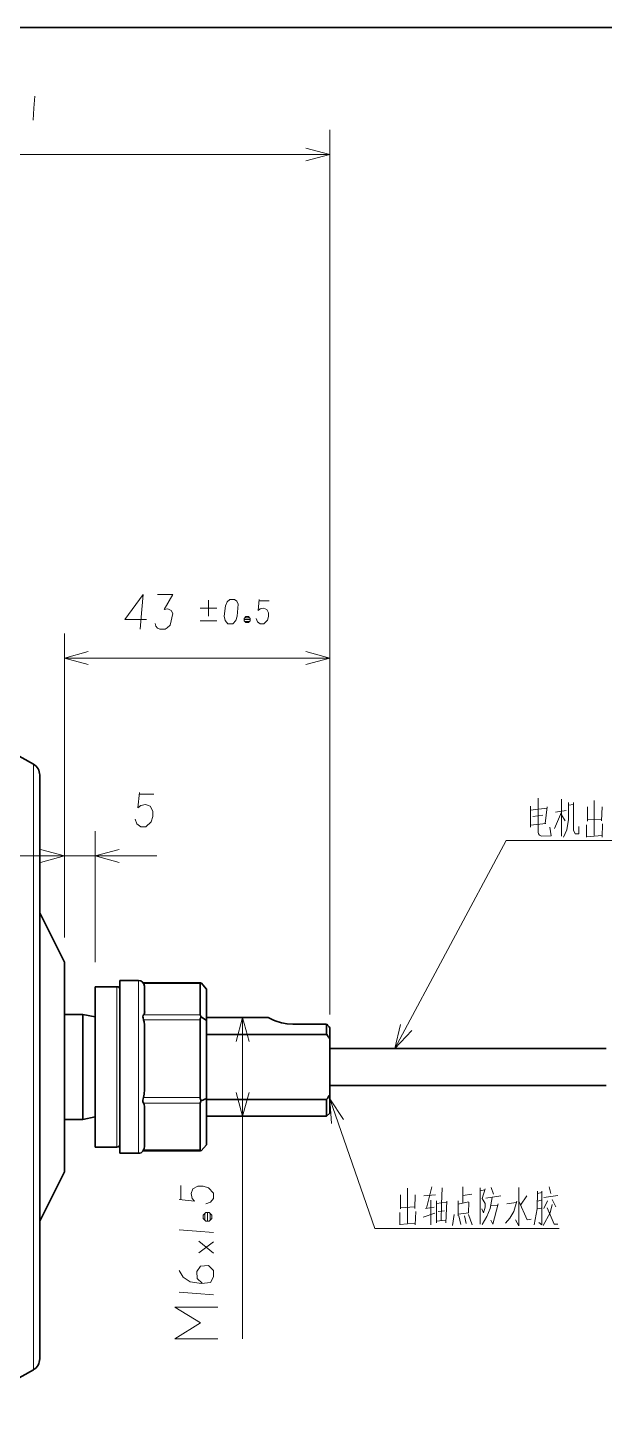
# Model space of a CAD drawing. Extents: x 2 to 295, y 3 to 209.
# Drawn here: x 172.9 to 219.7, y 88.3 to 200.3 of the extents above; entities that cross this region are included whole.
import ezdxf

# ---------------------------------------------------------------- set-up
doc = ezdxf.new("R2010")
doc.units = 0

msp = doc.modelspace()

# ---------------------------------------------------------------- linework, layer by layer
at = {"color": 7, "lineweight": 35}
for p, q in [((292.1, 200.3), (6.13, 200.3)), ((173.91, 116.07), (173.91, 139.73)), ((219.82, 117.57), (197.41, 117.57)), ((173.91, 92.41), (173.91, 116.07)), ((219.82, 114.57), (197.41, 114.57))]:
    msp.add_line(p, q, dxfattribs=at)
at = {"color": 7, "lineweight": 13}
for p, q in [((197.41, 120.32), (197.41, 192.02)), ((138.31, 190.02), (197.41, 190.02)), ((175.91, 126.57), (175.91, 151.21)), ((197.41, 120.32), (197.41, 151.21)), ((175.91, 149.21), (197.41, 149.21)), ((173.4, 140.6), (173.4, 116.07)), ((190.35, 94.03), (190.35, 120.07)), ((173.4, 116.07), (173.4, 91.53))]:
    msp.add_line(p, q, dxfattribs=at)
at = {"color": 7, "lineweight": 35, "ltscale": 0.165464}
for p, q in [((173.4, 140.6), (167.61, 143.82)), ((173.4, 91.53), (167.61, 88.32))]:
    msp.add_line(p, q, dxfattribs=at)
at = {"color": 7, "lineweight": 13, "ltscale": 0.21497}
msp.add_line((175.91, 126.57), (175.91, 135.17), dxfattribs=at)
at = {"color": 7, "lineweight": 13, "ltscale": 0.26497}
msp.add_line((178.41, 124.57), (178.41, 135.17), dxfattribs=at)
at = {"color": 7, "lineweight": 13, "ltscale": 0.3125}
msp.add_line((170.91, 133.17), (183.41, 133.17), dxfattribs=at)
at = {"color": 7, "lineweight": 35, "ltscale": 0.111803}
for p, q in [((175.91, 124.57), (173.91, 128.57)), ((175.91, 107.57), (173.91, 103.57))]:
    msp.add_line(p, q, dxfattribs=at)
at = {"color": 7, "lineweight": 35, "ltscale": 0.2125}
for p, q in [((175.91, 124.57), (175.91, 116.07)), ((175.91, 116.07), (175.91, 107.57))]:
    msp.add_line(p, q, dxfattribs=at)
at = {"color": 7, "lineweight": 35, "ltscale": 0.1625}
for p, q in [((178.41, 122.57), (178.41, 116.07)), ((178.41, 116.07), (178.41, 109.57))]:
    msp.add_line(p, q, dxfattribs=at)
at = {"color": 7, "lineweight": 35, "ltscale": 0.04375}
for p, q in [((180.16, 122.57), (178.41, 122.57)), ((180.16, 109.57), (178.41, 109.57))]:
    msp.add_line(p, q, dxfattribs=at)
at = {"color": 7, "lineweight": 13, "ltscale": 0.1625}
for p, q in [((180.16, 122.57), (180.16, 116.07)), ((180.16, 116.07), (180.16, 109.57))]:
    msp.add_line(p, q, dxfattribs=at)
at = {"color": 7, "lineweight": 35, "ltscale": 0.0375}
for p, q in [((180.41, 123.07), (181.91, 123.07)), ((175.91, 120.32), (177.41, 120.32)), ((197.41, 112.32), (197.41, 113.82)), ((175.91, 111.82), (177.41, 111.82)), ((180.41, 109.07), (181.91, 109.07))]:
    msp.add_line(p, q, dxfattribs=at)
at = {"color": 7, "lineweight": 35, "ltscale": 0.35}
msp.add_line((180.41, 109.07), (180.41, 123.07), dxfattribs=at)
at = {"color": 7, "lineweight": 35, "ltscale": 0.15625}
for p, q in [((180.41, 122.32), (180.41, 116.07)), ((180.41, 116.07), (180.41, 109.82))]:
    msp.add_line(p, q, dxfattribs=at)
at = {"color": 7, "lineweight": 13, "ltscale": 0.35}
msp.add_line((181.91, 109.07), (181.91, 123.07), dxfattribs=at)
at = {"color": 7, "lineweight": 35, "ltscale": 0.116263}
msp.add_line((182.3, 122.88), (186.95, 122.88), dxfattribs=at)
at = {"color": 7, "lineweight": 13, "ltscale": 0.11447}
msp.add_line((182.33, 122.84), (186.91, 122.84), dxfattribs=at)
at = {"color": 7, "lineweight": 35, "ltscale": 0.050039}
msp.add_line((182.41, 120.56), (182.41, 122.57), dxfattribs=at)
at = {"color": 7, "lineweight": 35, "ltscale": 0.063558}
for p, q in [((186.91, 120.29), (186.91, 122.84)), ((187.41, 119.84), (187.41, 122.38))]:
    msp.add_line(p, q, dxfattribs=at)
at = {"color": 7, "lineweight": 35, "ltscale": 0.016477}
for p, q in [((186.98, 122.88), (187.41, 122.38)), ((186.98, 109.26), (187.41, 109.76))]:
    msp.add_line(p, q, dxfattribs=at)
at = {"color": 7, "lineweight": 35, "ltscale": 0.10625}
for p, q in [((177.41, 120.32), (177.41, 116.07)), ((177.41, 116.07), (177.41, 111.82))]:
    msp.add_line(p, q, dxfattribs=at)
at = {"color": 7, "lineweight": 35, "ltscale": 0.025495}
for p, q in [((178.41, 120.12), (177.41, 120.32)), ((178.41, 112.02), (177.41, 111.82))]:
    msp.add_line(p, q, dxfattribs=at)
at = {"color": 7, "lineweight": 35, "ltscale": 0.10125}
for p, q in [((178.41, 116.07), (178.41, 120.12)), ((178.41, 112.02), (178.41, 116.07))]:
    msp.add_line(p, q, dxfattribs=at)
at = {"color": 7, "lineweight": 13, "ltscale": 0.11479}
for p, q in [((182.32, 120.29), (186.91, 120.29)), ((182.32, 119.89), (186.91, 119.89)), ((182.32, 113.58), (186.91, 113.58)), ((182.32, 113.12), (186.91, 113.12)), ((182.32, 109.35), (186.91, 109.35))]:
    msp.add_line(p, q, dxfattribs=at)
at = {"color": 7, "lineweight": 35, "ltscale": 0.157781}
for p, q in [((186.91, 113.58), (186.91, 119.89)), ((187.41, 113.52), (187.41, 119.84))]:
    msp.add_line(p, q, dxfattribs=at)
at = {"color": 7, "lineweight": 35, "ltscale": 0.013123}
msp.add_line((186.98, 120.13), (187.41, 119.84), dxfattribs=at)
at = {"color": 7, "lineweight": 35, "ltscale": 0.125}
msp.add_line((192.41, 120.07), (187.41, 120.07), dxfattribs=at)
at = {"color": 7, "lineweight": 35, "ltscale": 0.12422}
msp.add_line((182.41, 114.25), (182.41, 119.22), dxfattribs=at)
at = {"color": 7, "lineweight": 35, "ltscale": 0.24375}
for p, q in [((187.41, 118.71), (197.16, 118.71)), ((197.16, 113.42), (187.41, 113.42)), ((197.16, 112.07), (187.41, 112.07))]:
    msp.add_line(p, q, dxfattribs=at)
at = {"color": 7, "lineweight": 35, "ltscale": 0.06875}
msp.add_line((197.16, 119.53), (194.41, 119.53), dxfattribs=at)
at = {"color": 7, "lineweight": 35, "ltscale": 0.020459}
msp.add_line((197.16, 119.53), (197.16, 118.71), dxfattribs=at)
at = {"color": 7, "lineweight": 35, "ltscale": 0.023054}
msp.add_line((197.41, 118.32), (197.41, 119.24), dxfattribs=at)
at = {"color": 7, "lineweight": 35, "ltscale": 0.112498}
msp.add_line((197.41, 118.32), (197.41, 113.82), dxfattribs=at)
at = {"color": 7, "lineweight": 35, "ltscale": 0.094223}
for p, q in [((186.91, 109.35), (186.91, 113.12)), ((187.41, 109.76), (187.41, 113.52))]:
    msp.add_line(p, q, dxfattribs=at)
at = {"color": 7, "lineweight": 35, "ltscale": 0.011926}
msp.add_line((186.98, 113.32), (187.41, 113.52), dxfattribs=at)
at = {"color": 7, "lineweight": 35, "ltscale": 0.033857}
msp.add_line((197.16, 113.42), (197.16, 112.07), dxfattribs=at)
at = {"color": 7, "lineweight": 35, "ltscale": 0.074182}
msp.add_line((182.41, 109.75), (182.41, 112.72), dxfattribs=at)
at = {"color": 7, "lineweight": 35, "ltscale": 0.008839}
msp.add_line((197.41, 112.32), (197.16, 112.07), dxfattribs=at)
at = {"color": 7, "lineweight": 35, "ltscale": 0.117069}
msp.add_line((182.27, 109.26), (186.95, 109.26), dxfattribs=at)
at = {"color": 7, "lineweight": 13}
for points in [[(173.51, 194.75), (173.44, 193.77), (173.37, 192.79)], [(195.48, 189.5), (197.41, 190.02), (195.48, 190.54)], [(182.04, 151.56), (182.18, 153.13), (182.28, 154.36), (180.81, 152.33), (182.56, 152.33)], [(183.26, 152.01), (183.33, 151.8), (183.44, 151.63), (183.65, 151.56), (184.07, 151.56), (184.24, 151.66), (184.49, 151.87), (184.7, 152.82), (184.56, 153.06), (184.28, 153.2), (184, 153.13), (184.7, 154.36), (183.44, 154.36)], [(187.58, 153.91), (187.58, 152.59)], [(191.45, 152.42), (191.55, 152.15), (191.77, 151.98), (192.07, 151.98), (192.36, 152.27), (192.46, 152.57), (192.46, 152.88), (192.31, 153.15), (192.04, 153.25), (191.77, 153.2), (191.6, 153.06), (191.7, 153.94)], [(191.7, 153.84), (192.51, 153.84)], [(186.92, 153.25), (188.25, 153.25)], [(190.96, 152.32), (190.47, 152.32)], [(190.52, 152.47), (190.92, 152.47)], [(186.92, 152.22), (188.25, 152.22)], [(190.52, 152.17), (190.92, 152.17)], [(177.84, 149.73), (175.91, 149.21), (177.84, 148.69)], [(195.48, 148.69), (197.41, 149.21), (195.48, 149.73)], [(181.64, 136.15), (181.78, 135.76), (182.1, 135.52), (182.52, 135.52), (182.94, 135.94), (183.08, 136.36), (183.08, 136.81), (182.87, 137.2), (182.48, 137.34), (182.1, 137.27), (181.85, 137.06), (181.99, 138.32)], [(181.99, 138.18), (183.15, 138.18)], [(214.3, 137.84), (214.3, 136.44), (214.3, 135.04)], [(216.19, 134.76), (216.19, 136.26), (216.19, 137.77)], [(213.67, 137.21), (213.67, 135.49)], [(213.67, 136.89), (215, 137.03)], [(215.03, 137.14), (214.86, 135.81)], [(215.63, 135.39), (216.19, 136.72)], [(216.57, 136.86), (215.7, 136.72)], [(216.75, 136.12), (216.75, 137.49)], [(217.17, 137.35), (216.75, 137.28)], [(217.17, 135.25), (217.17, 136.37), (217.17, 137.49)], [(218.29, 137.14), (218.29, 135.98)], [(218.85, 137.66), (218.85, 136.26), (218.85, 134.83)], [(219.48, 137.14), (219.44, 136.02)], [(214.93, 135.81), (213.67, 135.67)], [(213.88, 136.37), (214.68, 136.47)], [(216.5, 136.02), (216.19, 136.51)], [(216.61, 135.28), (216.75, 136.12)], [(217.59, 135.56), (217.59, 134.97)], [(218.22, 134.69), (218.22, 135.7)], [(218.29, 136.09), (219.41, 136.16)], [(219.51, 135.77), (219.48, 134.69)], [(202.69, 117.57), (211.71, 134.41), (236.8, 134.41)], [(214.3, 135.11), (214.33, 134.97)], [(214.33, 134.97), (214.4, 134.86)], [(214.4, 134.86), (214.58, 134.76)], [(214.58, 134.76), (215.35, 134.79)], [(215.35, 134.79), (215.24, 135.49)], [(216.36, 134.69), (216.61, 135.28)], [(217.31, 134.97), (217.17, 135.25)], [(217.59, 134.97), (217.31, 134.97)], [(218.22, 134.72), (219.48, 134.83)], [(173.98, 132.65), (175.91, 133.17), (173.98, 133.68)], [(180.34, 133.68), (178.41, 133.17), (180.34, 132.65)], [(190.87, 118.14), (190.35, 120.07), (189.84, 118.14)], [(203.14, 119.51), (202.69, 117.57), (204.06, 119.03)], [(189.84, 114), (190.35, 112.07), (190.87, 114)], [(197.41, 113.48), (201.06, 102.98), (216, 102.98)], [(198.53, 111.82), (197.41, 113.48), (197.56, 111.48)], [(187.37, 104.97), (187.76, 105.11), (188, 105.42), (188, 105.84), (187.58, 106.26), (187.16, 106.4), (186.71, 106.4), (186.32, 106.19), (186.18, 105.81), (186.25, 105.42), (186.46, 105.18), (185.2, 105.32)], [(185.34, 105.32), (185.34, 106.47)], [(203.15, 105.71), (203.15, 104.56)], [(203.71, 106.24), (203.71, 104.84), (203.71, 103.4)], [(204.34, 105.71), (204.31, 104.59)], [(205.04, 105.61), (205.99, 105.71)], [(205.67, 106.34), (205.25, 104.63)], [(206.51, 106.27), (206.48, 104.94), (206.44, 103.61)], [(208.19, 105.08), (208.19, 106.34)], [(208.19, 105.64), (208.93, 105.75)], [(209.59, 106.27), (209.59, 104.8), (209.59, 103.33)], [(209.59, 106.03), (209.98, 106.1)], [(210.01, 106.2), (209.77, 105.4), (210.01, 105.01), (210.01, 104.7), (209.87, 104.24), (209.73, 104.56)], [(210.05, 105.43), (211.27, 105.61)], [(210.57, 105.5), (210.4, 104.59)], [(210.5, 106.31), (210.68, 105.75)], [(212.74, 106.31), (212.74, 104.77), (212.74, 103.19)], [(213.37, 105.61), (212.88, 104.87)], [(214.25, 105.99), (214.21, 104.56)], [(214.25, 105.82), (214.6, 105.89)], [(214.6, 105.99), (214.6, 104.63), (214.6, 103.26)], [(214.77, 105.5), (215.89, 105.64)], [(215.19, 106.34), (215.33, 105.82)], [(215.44, 105.33), (215.72, 104.73)], [(187.3, 103.64), (187.3, 104.2)], [(187.51, 104.27), (187.51, 103.57)], [(187.72, 103.64), (187.72, 104.2)], [(203.08, 103.26), (203.08, 104.28)], [(203.15, 104.66), (204.27, 104.73)], [(204.38, 104.35), (204.34, 103.26)], [(205.92, 104.21), (204.97, 103.89)], [(205.18, 104.59), (205.88, 104.7)], [(205.6, 105.26), (205.6, 103.26)], [(206.06, 103.44), (206.06, 105.22)], [(206.06, 105.01), (206.86, 105.12)], [(206.2, 104.35), (206.72, 104.42)], [(206.9, 105.19), (206.83, 103.44)], [(207.81, 105.22), (207.81, 104)], [(208.65, 105.15), (207.81, 104.94)], [(207.81, 104.14), (208.68, 104.24)], [(208.65, 104.24), (208.68, 105.12)], [(210.4, 104.59), (210.15, 103.96)], [(210.47, 104.8), (211.03, 104.87)], [(211.06, 104.98), (210.64, 103.33)], [(211.76, 104.98), (212.53, 105.08)], [(212.32, 104.35), (212.01, 103.82)], [(212.57, 105.19), (212.32, 104.35)], [(212.74, 105.19), (213.41, 103.68)], [(214.21, 104.56), (213.97, 103.26)], [(214.21, 104.56), (214.53, 104.63)], [(214.25, 105.19), (214.53, 105.26)], [(215.26, 104.24), (214.7, 103.23)], [(215.05, 105.22), (214.77, 104.59)], [(215.02, 104.66), (215.61, 103.33)], [(215.44, 104.91), (215.26, 104.24)], [(203.08, 103.3), (204.34, 103.4)], [(206.06, 103.58), (206.83, 103.65)], [(207.49, 104.1), (207.35, 103.23)], [(207.88, 104), (208.02, 103.3)], [(208.33, 104), (208.47, 103.37)], [(208.65, 104.1), (208.96, 103.26)], [(210.15, 103.96), (209.77, 103.3)], [(210.64, 103.33), (210.47, 103.65)], [(212.01, 103.82), (211.66, 103.4)], [(212.74, 103.19), (212.46, 103.68)], [(213.41, 103.68), (213.72, 103.72)], [(214.6, 103.26), (214.35, 103.47)], [(215.61, 103.33), (215.89, 103.33)], [(185.2, 102.87), (186.6, 102.76), (188, 102.66)], [(188, 100.98), (186.81, 101.96)], [(186.81, 101.01), (188, 101.89)], [(185.2, 99.56), (185.52, 99.03), (186.11, 98.65), (187.02, 98.51), (187.76, 98.61), (188, 99.07), (188, 99.56), (187.58, 99.98), (186.95, 99.91), (186.64, 99.49), (186.67, 98.93), (187.06, 98.54)], [(185.2, 97.81), (186.6, 97.7), (188, 97.6)], [(188.35, 94.03), (184.85, 94.03), (186.95, 95.32), (184.85, 96.6), (188.35, 96.6)]]:
    msp.add_lwpolyline(points, dxfattribs=at)
for points in [[(189.57, 151.98), (189.79, 152.25), (189.91, 152.59), (189.98, 153.57), (189.89, 153.82), (189.69, 153.94), (189.32, 153.94), (189.1, 153.77), (188.96, 153.45), (188.86, 152.61), (188.93, 152.25), (189.15, 151.98)], [(190.62, 152.08), (190.82, 152.08), (190.96, 152.22), (190.96, 152.42), (190.82, 152.57), (190.62, 152.57), (190.47, 152.42), (190.47, 152.22)], [(187.86, 103.78), (187.86, 104.06), (187.65, 104.27), (187.37, 104.27), (187.16, 104.06), (187.16, 103.78), (187.37, 103.57), (187.65, 103.57)]]:
    msp.add_lwpolyline(points, close=True, dxfattribs=at)
at = {"color": 7, "lineweight": 35}
for points in [[(182.32, 120.29), (182.28, 120.23), (182.27, 120.13), (182.28, 120.06), (182.32, 119.89)], [(182.32, 119.89), (182.37, 119.72), (182.4, 119.47), (182.41, 119.22)], [(194.41, 119.53), (193.95, 119.56), (193.5, 119.65), (192.99, 119.81), (192.79, 119.89), (192.41, 120.07)], [(182.41, 114.25), (182.38, 113.86), (182.32, 113.58)], [(182.32, 113.58), (182.27, 113.38), (182.27, 113.28), (182.32, 113.12)], [(182.32, 113.12), (182.37, 113.02), (182.4, 112.87), (182.41, 112.72)], [(182.32, 109.35), (182.37, 109.46), (182.4, 109.61), (182.41, 109.75)], [(182.27, 109.26), (182.27, 109.26), (182.27, 109.26), (182.27, 109.26), (182.27, 109.26), (182.27, 109.27), (182.32, 109.35)]]:
    msp.add_lwpolyline(points, dxfattribs=at)
for centre, radius, start, end in [((172.91, 139.73), 1, 30.4727, 60.9454), ((172.91, 139.73), 1, 360, 30.4727), ((180.16, 122.32), 0.25, 0, 90), ((181.91, 122.57), 0.5, 5.4524, 90), ((181.9, 122.57), 0.51, 359.94, 5.393), ((186.95, 122.84), 0.0371, 82.5692, 187.4021), ((186.95, 122.76), 0.117, 76.6401, 89.0647), ((182, 120.55), 0.414, 321.2509, 1.5529), ((187.37, 119.9), 0.455, 148.5677, 180.4758), ((172.06, 97.78), 33.22, 40.2434, 40.9064), ((188.28, 112.82), 10.66, 31.0296, 33.5463), ((187.45, 113.58), 0.536, 180.4403, 208.9948), ((188.27, 119.31), 10.66, 326.4551, 328.9706), ((180.16, 109.82), 0.25, 270, 0), ((181.91, 109.57), 0.5, 270, 321.5018), ((186.95, 109.37), 0.117, 270.9356, 283.3599), ((172.91, 92.41), 1, 299.0546, 329.5273), ((172.91, 92.41), 1, 329.5273, 0)]:
    msp.add_arc(centre, radius, start, end, dxfattribs=at)
for centre, major_axis, ratio, start_param, end_param in [((187.41, 119.84), (0.49, -0.49), 0.208879, 3.347503, 3.871025), ((187.41, 113.53), (0.475, 0.475), 0.328765, 2.30054, 2.824007), ((187.41, 109.76), (0.475, 0.475), 0.328724, 2.824009, 3.347476)]:
    msp.add_ellipse(centre, major_axis=major_axis, ratio=ratio, start_param=start_param, end_param=end_param, dxfattribs=at)

doc.saveas('drawing.dxf')
